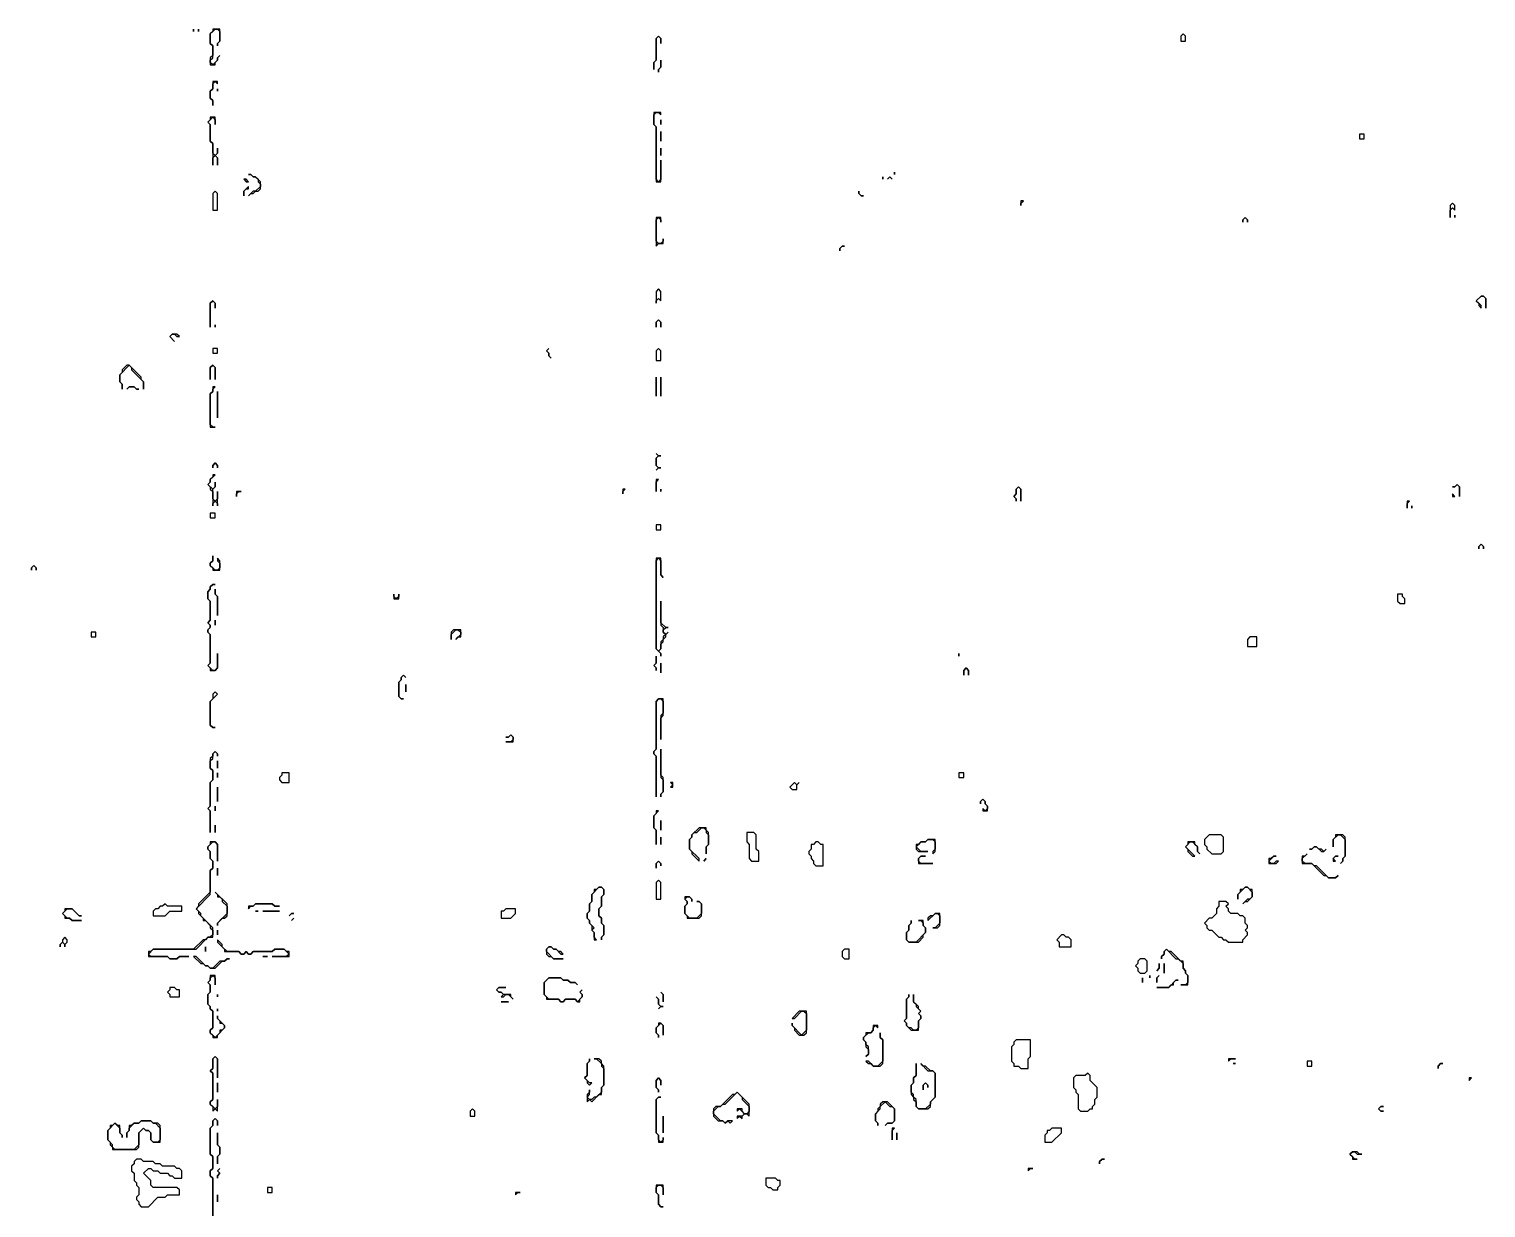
# Model space of a CAD drawing. Header units: metres. Extents: x 0 to 3575, y 1 to 2763.
# Drawn here: x 2336 to 2947, y 1508 to 2003 of the extents above; entities that cross this region are included whole.
import ezdxf

# ---------------------------------------------------------------- set-up
doc = ezdxf.new("R2010")
doc.units = ezdxf.units.M

msp = doc.modelspace()

# ---------------------------------------------------------------- linework, layer by layer
for points in [[(2405, 2003), (2405, 2002)], [(2407, 2003), (2407, 2002)], [(2413, 2003), (2413, 2002), (2412, 2001), (2412, 1997), (2413, 1996), (2413, 1992), (2412, 1991), (2412, 1988), (2414, 1988), (2414, 1989), (2415, 1990), (2415, 1991), (2416, 1992), (2415, 1991), (2415, 1990), (2413, 1988), (2412, 1989), (2412, 1990), (2413, 1991), (2413, 1996), (2412, 1997), (2412, 2001), (2414, 2003), (2415, 2003), (2416, 2002), (2416, 1998), (2415, 1997), (2415, 1996), (2415, 1997), (2416, 1998), (2416, 2003)], [(2600, 2000), (2599, 1999), (2599, 1990), (2598, 1989), (2598, 1986), (2598, 1989), (2599, 1990), (2599, 1999), (2600, 2000), (2601, 1999), (2601, 1997), (2601, 1999)], [(2820, 2001), (2819, 2000), (2819, 1998), (2821, 1998), (2821, 2000)], [(2416, 1994)], [(2601, 1990), (2601, 1987), (2600, 1986), (2600, 1985), (2600, 1986), (2601, 1987)], [(2413, 1981), (2413, 1978), (2412, 1977), (2412, 1974), (2413, 1973), (2413, 1971), (2413, 1973), (2412, 1974), (2412, 1977), (2413, 1978), (2413, 1980), (2414, 1981), (2415, 1980), (2415, 1981)], [(2415, 1978), (2415, 1977)], [(2598, 1968), (2598, 1963), (2599, 1962), (2599, 1939), (2601, 1939), (2601, 1948), (2601, 1940), (2600, 1939), (2599, 1940), (2599, 1962), (2598, 1963), (2598, 1967), (2599, 1968), (2600, 1968), (2601, 1967), (2601, 1968)], [(2412, 1966), (2412, 1965), (2411, 1964), (2412, 1963), (2412, 1956), (2413, 1955), (2413, 1946), (2413, 1949), (2414, 1950), (2415, 1949), (2415, 1946), (2415, 1949), (2414, 1950), (2415, 1951), (2415, 1953), (2415, 1951), (2414, 1950), (2413, 1951), (2413, 1955), (2412, 1956), (2412, 1963), (2411, 1964), (2413, 1966), (2414, 1965), (2414, 1963), (2414, 1966)], [(2601, 1965), (2601, 1963)], [(2601, 1960), (2601, 1956)], [(2894, 1959), (2894, 1957), (2896, 1957), (2896, 1959)], [(2601, 1953), (2601, 1950)], [(2697, 1943)], [(2699, 1943), (2699, 1942)], [(2426, 1940), (2427, 1939), (2428, 1939), (2427, 1940)], [(2428, 1937), (2426, 1935), (2426, 1933), (2426, 1935), (2427, 1936), (2428, 1936)], [(2428, 1942), (2429, 1942), (2430, 1941), (2431, 1941), (2432, 1940), (2432, 1939), (2433, 1938), (2433, 1937), (2431, 1935), (2430, 1935), (2428, 1933), (2429, 1934), (2430, 1934), (2431, 1935), (2432, 1935), (2433, 1936), (2433, 1939), (2431, 1941), (2430, 1941), (2429, 1942)], [(2694, 1941), (2694, 1940)], [(2697, 1941), (2696, 1940), (2697, 1941), (2698, 1940)], [(2414, 1935), (2413, 1934), (2413, 1927), (2415, 1927), (2415, 1934)], [(2684, 1935), (2684, 1934), (2685, 1933), (2686, 1933), (2685, 1933), (2684, 1934)], [(2686, 1936)], [(2752, 1931), (2752, 1929), (2752, 1930), (2753, 1931)], [(2933, 1930), (2932, 1929), (2932, 1924), (2932, 1927), (2933, 1928), (2934, 1927), (2934, 1929)], [(2934, 1925), (2934, 1924)], [(2336, 1919)], [(2338, 1919)], [(2599, 1924), (2599, 1912), (2600, 1913), (2602, 1913), (2602, 1915), (2602, 1914), (2601, 1913), (2600, 1913), (2599, 1914), (2599, 1923), (2600, 1924), (2601, 1923), (2601, 1922), (2601, 1924)], [(2846, 1924), (2845, 1923), (2845, 1922), (2845, 1923), (2846, 1924), (2847, 1923), (2847, 1922), (2847, 1923)], [(2336, 1917)], [(2338, 1917)], [(2677, 1912), (2676, 1911), (2676, 1910), (2676, 1911), (2677, 1912), (2678, 1912)], [(2678, 1910)], [(2413, 1889), (2412, 1888), (2412, 1878), (2412, 1888), (2413, 1889), (2414, 1888), (2414, 1886), (2414, 1888)], [(2600, 1894), (2599, 1893), (2599, 1888), (2599, 1889), (2600, 1890), (2601, 1889), (2601, 1893)], [(2945, 1891), (2943, 1889), (2944, 1888), (2944, 1887), (2945, 1886), (2945, 1887), (2943, 1889), (2945, 1891), (2946, 1891), (2947, 1890), (2947, 1886), (2947, 1890), (2946, 1891)], [(2599, 1886)], [(2414, 1879), (2414, 1878)], [(2600, 1881), (2599, 1880), (2599, 1878), (2599, 1880), (2600, 1881), (2601, 1880), (2601, 1878), (2601, 1880)], [(2396, 1875), (2395, 1874), (2397, 1872), (2395, 1874), (2396, 1875), (2397, 1875), (2398, 1874), (2399, 1874), (2398, 1875)], [(2399, 1872)], [(2413, 1869), (2413, 1867), (2415, 1867), (2415, 1869)], [(2554, 1869), (2553, 1868), (2554, 1867), (2554, 1866), (2555, 1865), (2554, 1866), (2554, 1867), (2553, 1868)], [(2556, 1867)], [(2557, 1865)], [(2600, 1869), (2599, 1868), (2599, 1864), (2601, 1864), (2601, 1868)], [(2377, 1862), (2375, 1860), (2375, 1859), (2374, 1858), (2374, 1855), (2375, 1854), (2375, 1852), (2375, 1854), (2374, 1855), (2374, 1858), (2378, 1862), (2379, 1861), (2379, 1860), (2384, 1855), (2384, 1852), (2384, 1855), (2383, 1856), (2383, 1857), (2378, 1862)], [(2413, 1862), (2412, 1861), (2412, 1856), (2412, 1861), (2413, 1862), (2414, 1861), (2414, 1856), (2414, 1861)], [(2599, 1859)], [(2378, 1853), (2377, 1852), (2378, 1853), (2380, 1853), (2381, 1852), (2382, 1852), (2381, 1852), (2380, 1853)], [(2413, 1853), (2413, 1851), (2412, 1850), (2412, 1836), (2414, 1836), (2413, 1836), (2412, 1837), (2412, 1850), (2413, 1851), (2413, 1852), (2414, 1853)], [(2599, 1857), (2599, 1849)], [(2601, 1857), (2601, 1849)], [(2415, 1851), (2415, 1840)], [(2414, 1838)], [(2414, 1821), (2413, 1820), (2413, 1819), (2413, 1820), (2414, 1821), (2415, 1820), (2415, 1819), (2415, 1820)], [(2599, 1825), (2600, 1824), (2599, 1823), (2599, 1820), (2600, 1819), (2599, 1818), (2600, 1819), (2601, 1819), (2600, 1819), (2599, 1820), (2599, 1823), (2600, 1824), (2601, 1824), (2600, 1824)], [(2413, 1816), (2413, 1815), (2412, 1814), (2412, 1813), (2411, 1812), (2412, 1811), (2412, 1810), (2413, 1809), (2413, 1803), (2413, 1804), (2414, 1805), (2415, 1804), (2415, 1803), (2415, 1809), (2415, 1806), (2414, 1805), (2413, 1806), (2413, 1810), (2414, 1811), (2414, 1813), (2414, 1811), (2413, 1810), (2411, 1812), (2412, 1813), (2412, 1814), (2414, 1816)], [(2423, 1809), (2423, 1807), (2423, 1808), (2424, 1809), (2425, 1809)], [(2585, 1810), (2585, 1808), (2585, 1809), (2586, 1810)], [(2599, 1814), (2599, 1809), (2599, 1813), (2600, 1814)], [(2601, 1810), (2601, 1809)], [(2751, 1811), (2750, 1810), (2750, 1808), (2749, 1807), (2750, 1806), (2750, 1805), (2750, 1806), (2749, 1807), (2750, 1808), (2750, 1810), (2751, 1811), (2752, 1810), (2752, 1805), (2752, 1810)], [(2935, 1812), (2934, 1811), (2933, 1811), (2934, 1811), (2935, 1812), (2936, 1811), (2936, 1807), (2936, 1811)], [(2425, 1807)], [(2914, 1805), (2914, 1802), (2914, 1804), (2915, 1805)], [(2916, 1803), (2916, 1802)], [(2933, 1808), (2933, 1807), (2934, 1807)], [(2412, 1800), (2412, 1798), (2414, 1798), (2414, 1800)], [(2599, 1795), (2599, 1793), (2601, 1793), (2601, 1795)], [(2783, 1791)], [(2414, 1785)], [(2782, 1789)], [(2784, 1789)], [(2945, 1787), (2944, 1786), (2944, 1785), (2944, 1786), (2945, 1787), (2946, 1786), (2946, 1785), (2946, 1786)], [(2412, 1784)], [(2413, 1782), (2413, 1780), (2412, 1779), (2412, 1778), (2413, 1777), (2413, 1776), (2416, 1776), (2416, 1780), (2415, 1781), (2415, 1780), (2416, 1779), (2416, 1777), (2415, 1776), (2414, 1776), (2412, 1778), (2412, 1779), (2413, 1780)], [(2599, 1781), (2599, 1743), (2601, 1741), (2601, 1740), (2601, 1741), (2600, 1742), (2601, 1743), (2601, 1745), (2602, 1746), (2602, 1747), (2603, 1748), (2603, 1749), (2604, 1750), (2603, 1749), (2602, 1750), (2602, 1751), (2603, 1752), (2604, 1752), (2603, 1752), (2601, 1754), (2601, 1763), (2601, 1753), (2602, 1752), (2602, 1750), (2603, 1749), (2602, 1748), (2602, 1747), (2601, 1746), (2601, 1743), (2600, 1742), (2599, 1743), (2599, 1780), (2600, 1781), (2601, 1780), (2601, 1774), (2602, 1773), (2601, 1774), (2601, 1781)], [(2338, 1778), (2337, 1777), (2337, 1776), (2337, 1777), (2338, 1778), (2339, 1777), (2339, 1776), (2339, 1777)], [(2413, 1770), (2412, 1769), (2412, 1768), (2411, 1767), (2411, 1764), (2412, 1763), (2412, 1755), (2411, 1754), (2412, 1753), (2412, 1752), (2411, 1751), (2411, 1750), (2412, 1749), (2412, 1737), (2411, 1736), (2412, 1735), (2412, 1734), (2414, 1734), (2415, 1735), (2415, 1741), (2415, 1735), (2414, 1734), (2413, 1734), (2411, 1736), (2412, 1737), (2412, 1749), (2411, 1750), (2411, 1751), (2412, 1752), (2412, 1753), (2411, 1754), (2412, 1755), (2412, 1763), (2411, 1764), (2411, 1767), (2412, 1768), (2412, 1769), (2413, 1770), (2414, 1770)], [(2414, 1768), (2414, 1766), (2415, 1765), (2415, 1757), (2415, 1765), (2414, 1766)], [(2489, 1766), (2489, 1764), (2491, 1764), (2491, 1766), (2491, 1765), (2490, 1764), (2489, 1765)], [(2601, 1766)], [(2602, 1771)], [(2910, 1766), (2910, 1763), (2911, 1762), (2913, 1762), (2913, 1764), (2912, 1765), (2912, 1766)], [(2414, 1755), (2414, 1753)], [(2362, 1750), (2362, 1748), (2364, 1748), (2364, 1750)], [(2514, 1751), (2513, 1750), (2513, 1747), (2513, 1749), (2515, 1751), (2516, 1751), (2517, 1750), (2517, 1749), (2515, 1747), (2516, 1748), (2517, 1748), (2517, 1751)], [(2848, 1748), (2847, 1747), (2847, 1744), (2851, 1744), (2851, 1748)], [(2728, 1742)], [(2599, 1740), (2599, 1737), (2598, 1736), (2599, 1735), (2599, 1734), (2599, 1735), (2598, 1736), (2599, 1737)], [(2601, 1737), (2601, 1733)], [(2726, 1741), (2726, 1740)], [(2728, 1740)], [(2493, 1732), (2492, 1731), (2492, 1730), (2491, 1729), (2491, 1723), (2492, 1722), (2493, 1722), (2492, 1722), (2491, 1723), (2491, 1729), (2492, 1730), (2492, 1731), (2493, 1732), (2494, 1731)], [(2729, 1735), (2728, 1734), (2728, 1732), (2728, 1734), (2729, 1735), (2730, 1734), (2730, 1732), (2730, 1734)], [(2414, 1725), (2413, 1724), (2413, 1722), (2412, 1721), (2412, 1711), (2413, 1710), (2414, 1710), (2413, 1710), (2412, 1711), (2412, 1721), (2415, 1724)], [(2494, 1728), (2494, 1725)], [(2600, 1722), (2599, 1721), (2599, 1701), (2598, 1700), (2598, 1699), (2599, 1698), (2599, 1681), (2599, 1698), (2598, 1699), (2598, 1700), (2599, 1701), (2599, 1721), (2600, 1722), (2601, 1722), (2602, 1721), (2602, 1716), (2601, 1715), (2601, 1705), (2601, 1714), (2602, 1715), (2602, 1722)], [(2538, 1707), (2537, 1706), (2536, 1706), (2537, 1706), (2538, 1707), (2539, 1706), (2539, 1705), (2538, 1704), (2536, 1704), (2539, 1704), (2539, 1706)], [(2414, 1700), (2413, 1699), (2413, 1698), (2412, 1697), (2412, 1693), (2413, 1692), (2413, 1688), (2412, 1687), (2412, 1677), (2411, 1676), (2412, 1675), (2412, 1666), (2412, 1675), (2411, 1676), (2412, 1677), (2412, 1687), (2413, 1688), (2413, 1692), (2412, 1693), (2412, 1696), (2413, 1697), (2413, 1699), (2414, 1700), (2415, 1699), (2415, 1698), (2415, 1699)], [(2461, 1700)], [(2601, 1701), (2601, 1689), (2602, 1688), (2602, 1683), (2601, 1682), (2601, 1681), (2601, 1682), (2602, 1683), (2602, 1689), (2601, 1690)], [(2415, 1696), (2415, 1693)], [(2415, 1691), (2415, 1689)], [(2442, 1691), (2442, 1690), (2441, 1689), (2441, 1688), (2442, 1687), (2445, 1687), (2445, 1691)], [(2605, 1687), (2606, 1686), (2605, 1685), (2606, 1685), (2606, 1687)], [(2657, 1687), (2655, 1685), (2656, 1684), (2658, 1684), (2658, 1686), (2659, 1687), (2658, 1686)], [(2726, 1691), (2726, 1689), (2728, 1689), (2728, 1691)], [(2415, 1685), (2415, 1679)], [(2414, 1677), (2414, 1675)], [(2599, 1675), (2599, 1674), (2598, 1673), (2598, 1668), (2599, 1667), (2599, 1661), (2599, 1667), (2598, 1668), (2598, 1673), (2600, 1675)], [(2736, 1680), (2735, 1679), (2735, 1678), (2735, 1679), (2736, 1680), (2737, 1679), (2737, 1678), (2738, 1677), (2738, 1676), (2737, 1675), (2736, 1676), (2736, 1675), (2738, 1675), (2738, 1677), (2737, 1678), (2737, 1679)], [(2414, 1669), (2414, 1666)], [(2601, 1671), (2601, 1667)], [(2412, 1662), (2412, 1661), (2411, 1660), (2411, 1659), (2412, 1658), (2412, 1655), (2413, 1654), (2413, 1651), (2412, 1650), (2412, 1641), (2407, 1636), (2407, 1635), (2406, 1634), (2407, 1633), (2407, 1632), (2409, 1630), (2409, 1629), (2410, 1629), (2412, 1627), (2412, 1626), (2413, 1625), (2413, 1623), (2412, 1622), (2411, 1622), (2410, 1621), (2409, 1621), (2405, 1617), (2388, 1617), (2387, 1616), (2386, 1616), (2386, 1614), (2394, 1614), (2395, 1613), (2398, 1613), (2399, 1614), (2403, 1614), (2399, 1614), (2398, 1613), (2395, 1613), (2394, 1614), (2387, 1614), (2386, 1615), (2388, 1617), (2406, 1617), (2411, 1622), (2413, 1622), (2413, 1626), (2408, 1631), (2408, 1632), (2406, 1634), (2412, 1640), (2412, 1650), (2413, 1651), (2413, 1654), (2412, 1655), (2412, 1658), (2411, 1659), (2411, 1660), (2413, 1662), (2414, 1662), (2415, 1661), (2415, 1654), (2415, 1661), (2414, 1662)], [(2503, 1666)], [(2503, 1664)], [(2505, 1666)], [(2505, 1664)], [(2601, 1664), (2601, 1661)], [(2617, 1668), (2614, 1665), (2614, 1664), (2613, 1663), (2613, 1659), (2614, 1658), (2614, 1657), (2617, 1654), (2617, 1655), (2613, 1659), (2613, 1663), (2614, 1664), (2614, 1665), (2615, 1666), (2616, 1666), (2618, 1668), (2619, 1668), (2620, 1667), (2620, 1666), (2621, 1665), (2621, 1661), (2620, 1660), (2620, 1657), (2620, 1660), (2621, 1661), (2621, 1666), (2620, 1667), (2620, 1668)], [(2637, 1666), (2637, 1662), (2638, 1661), (2638, 1655), (2639, 1654), (2642, 1654), (2642, 1658), (2641, 1659), (2641, 1665), (2640, 1666)], [(2666, 1662), (2665, 1661), (2664, 1661), (2664, 1659), (2663, 1658), (2663, 1657), (2664, 1656), (2664, 1655), (2665, 1654), (2665, 1653), (2666, 1652), (2669, 1652), (2669, 1661), (2668, 1661), (2667, 1662)], [(2713, 1663), (2712, 1662), (2710, 1662), (2709, 1661), (2708, 1661), (2708, 1659), (2709, 1658), (2713, 1658), (2710, 1658), (2708, 1660), (2710, 1662), (2712, 1662), (2713, 1663), (2715, 1663), (2716, 1662), (2716, 1659), (2715, 1658), (2715, 1657), (2716, 1658), (2716, 1663)], [(2822, 1662), (2822, 1661), (2821, 1660), (2822, 1659), (2822, 1658), (2824, 1656), (2825, 1656), (2821, 1660), (2823, 1662), (2824, 1662), (2826, 1660), (2826, 1658), (2827, 1657), (2826, 1658), (2826, 1660), (2825, 1661), (2825, 1662)], [(2831, 1665), (2829, 1663), (2829, 1661), (2830, 1660), (2830, 1659), (2832, 1657), (2836, 1657), (2837, 1658), (2837, 1664), (2836, 1665)], [(2884, 1665), (2884, 1664), (2883, 1663), (2883, 1660), (2883, 1663), (2885, 1665), (2886, 1665), (2888, 1663), (2888, 1656), (2887, 1655), (2887, 1654), (2886, 1653), (2887, 1654), (2887, 1655), (2888, 1656), (2888, 1664), (2887, 1665)], [(2710, 1656), (2709, 1655), (2709, 1653), (2715, 1653), (2710, 1653), (2709, 1654), (2709, 1655), (2710, 1656), (2712, 1656)], [(2858, 1656), (2857, 1655), (2856, 1655), (2856, 1653), (2859, 1653), (2860, 1654), (2859, 1654), (2858, 1653), (2857, 1653), (2856, 1654), (2858, 1656), (2859, 1656)], [(2872, 1657), (2871, 1656), (2870, 1656), (2870, 1653), (2874, 1653), (2879, 1648), (2880, 1648), (2881, 1647), (2884, 1647), (2885, 1648), (2884, 1647), (2881, 1647), (2876, 1652), (2875, 1652), (2874, 1653), (2871, 1653), (2870, 1654), (2870, 1655)], [(2875, 1660), (2874, 1659), (2873, 1659), (2874, 1659), (2875, 1660), (2876, 1660), (2878, 1658), (2879, 1658), (2880, 1659), (2879, 1658), (2878, 1659), (2877, 1659), (2876, 1660)], [(2884, 1656), (2883, 1655), (2883, 1654), (2884, 1654), (2883, 1655), (2884, 1656), (2885, 1656)], [(2415, 1651), (2415, 1648)], [(2600, 1654), (2599, 1653), (2599, 1651), (2599, 1653), (2600, 1654), (2601, 1653), (2601, 1652), (2601, 1653)], [(2601, 1650)], [(2620, 1655), (2619, 1654)], [(2715, 1655)], [(2885, 1650)], [(2600, 1646), (2599, 1645), (2599, 1638), (2601, 1638), (2601, 1645)], [(2414, 1643)], [(2414, 1641), (2415, 1640), (2415, 1639), (2416, 1639), (2417, 1638), (2417, 1637), (2419, 1635), (2419, 1632), (2415, 1628), (2415, 1627), (2415, 1628), (2417, 1630), (2418, 1630), (2419, 1631), (2419, 1636)], [(2575, 1643), (2574, 1642), (2573, 1642), (2573, 1641), (2572, 1640), (2572, 1637), (2571, 1636), (2571, 1633), (2570, 1632), (2570, 1630), (2571, 1629), (2571, 1628), (2572, 1627), (2572, 1625), (2573, 1624), (2573, 1621), (2574, 1621), (2573, 1622), (2573, 1624), (2572, 1625), (2573, 1626), (2571, 1628), (2571, 1629), (2570, 1630), (2570, 1632), (2571, 1633), (2571, 1636), (2572, 1637), (2572, 1640), (2575, 1643), (2576, 1643), (2577, 1642), (2577, 1640), (2576, 1639), (2576, 1635), (2575, 1634), (2575, 1631), (2576, 1630), (2576, 1628), (2577, 1627), (2577, 1623), (2576, 1622), (2576, 1621), (2576, 1622), (2577, 1623), (2577, 1627), (2576, 1628), (2576, 1630), (2575, 1631), (2575, 1634), (2576, 1635), (2576, 1639), (2577, 1640), (2577, 1642), (2576, 1643)], [(2611, 1639), (2611, 1638), (2612, 1637), (2612, 1636), (2611, 1635), (2611, 1632), (2612, 1631), (2612, 1630), (2617, 1630), (2618, 1631), (2618, 1636), (2617, 1637), (2616, 1637), (2617, 1637), (2618, 1636), (2618, 1632), (2616, 1630), (2613, 1630), (2611, 1632), (2611, 1635), (2612, 1636), (2612, 1637), (2611, 1638), (2612, 1639), (2613, 1639), (2614, 1638), (2614, 1637), (2614, 1638), (2613, 1639)], [(2846, 1643), (2845, 1642), (2844, 1642), (2844, 1641), (2843, 1640), (2843, 1638), (2843, 1640), (2846, 1643), (2847, 1643), (2849, 1641), (2849, 1639), (2848, 1638), (2847, 1638), (2845, 1636), (2846, 1637), (2847, 1637), (2849, 1639), (2849, 1642), (2848, 1642), (2847, 1643)], [(2351, 1634), (2351, 1633), (2350, 1632), (2351, 1631), (2351, 1630), (2353, 1630), (2354, 1629), (2358, 1629), (2354, 1629), (2353, 1630), (2352, 1630), (2350, 1632), (2352, 1634), (2354, 1634), (2357, 1631), (2358, 1631), (2357, 1631), (2354, 1634)], [(2393, 1636), (2392, 1635), (2391, 1635), (2390, 1634), (2389, 1634), (2388, 1633), (2388, 1631), (2393, 1631), (2395, 1633), (2400, 1633), (2400, 1635), (2394, 1635)], [(2431, 1636), (2430, 1635), (2428, 1635), (2428, 1634), (2429, 1635), (2430, 1635), (2431, 1636), (2438, 1636), (2439, 1635), (2441, 1635), (2439, 1635), (2438, 1636)], [(2431, 1633), (2432, 1633)], [(2434, 1633), (2441, 1633)], [(2446, 1632), (2445, 1631), (2446, 1632), (2447, 1632)], [(2536, 1634), (2535, 1633), (2534, 1633), (2534, 1630), (2538, 1630), (2540, 1632), (2540, 1634)], [(2716, 1632), (2715, 1631), (2714, 1631), (2713, 1630), (2713, 1629), (2716, 1632), (2717, 1632), (2718, 1631), (2718, 1628), (2716, 1626), (2715, 1626), (2717, 1626), (2718, 1627), (2718, 1632)], [(2835, 1637), (2835, 1635), (2834, 1634), (2834, 1632), (2832, 1630), (2831, 1630), (2829, 1628), (2830, 1627), (2830, 1626), (2831, 1625), (2832, 1625), (2835, 1622), (2836, 1622), (2837, 1621), (2838, 1621), (2839, 1620), (2845, 1620), (2845, 1621), (2847, 1623), (2847, 1624), (2846, 1625), (2847, 1626), (2847, 1627), (2846, 1628), (2846, 1630), (2845, 1631), (2844, 1631), (2843, 1632), (2840, 1632), (2839, 1633), (2839, 1634), (2838, 1635), (2839, 1636), (2838, 1637)], [(2843, 1636)], [(2444, 1629)], [(2447, 1630), (2446, 1629)], [(2706, 1629), (2706, 1628), (2705, 1627), (2705, 1625), (2704, 1624), (2704, 1621), (2705, 1620), (2709, 1620), (2711, 1622), (2711, 1623), (2712, 1624), (2712, 1626), (2711, 1627), (2711, 1629), (2709, 1629), (2710, 1629), (2711, 1628), (2711, 1627), (2712, 1626), (2712, 1624), (2708, 1620), (2705, 1620), (2704, 1621), (2704, 1624), (2705, 1625), (2705, 1627), (2706, 1628)], [(2351, 1622), (2350, 1621), (2350, 1620), (2349, 1619), (2349, 1618), (2349, 1619), (2350, 1620), (2351, 1619), (2351, 1618), (2351, 1619), (2352, 1620), (2352, 1621)], [(2415, 1625), (2415, 1623)], [(2415, 1621), (2415, 1620), (2418, 1617), (2418, 1616), (2424, 1616), (2425, 1615), (2426, 1615), (2427, 1616), (2428, 1615), (2429, 1615), (2430, 1616), (2438, 1616), (2439, 1617), (2443, 1617), (2445, 1615), (2444, 1614), (2438, 1614), (2445, 1614), (2445, 1616), (2444, 1616), (2443, 1617), (2439, 1617), (2438, 1616), (2430, 1616), (2429, 1615), (2428, 1615), (2427, 1616), (2426, 1615), (2425, 1615), (2424, 1616), (2419, 1616), (2417, 1618), (2417, 1619)], [(2769, 1623), (2767, 1621), (2768, 1620), (2768, 1618), (2773, 1618), (2773, 1621), (2772, 1622), (2771, 1622), (2770, 1623)], [(2405, 1614), (2408, 1611), (2409, 1611), (2410, 1610), (2411, 1610), (2412, 1609), (2414, 1609), (2417, 1612), (2418, 1612), (2419, 1613), (2420, 1613), (2419, 1613), (2418, 1612), (2416, 1612), (2413, 1609), (2412, 1609), (2411, 1610), (2410, 1610), (2406, 1614)], [(2410, 1618), (2410, 1616)], [(2412, 1618)], [(2412, 1616)], [(2434, 1614), (2436, 1614)], [(2554, 1618), (2553, 1617), (2553, 1615), (2554, 1614), (2555, 1614), (2556, 1613), (2560, 1613), (2556, 1613), (2553, 1616), (2553, 1617), (2554, 1618), (2555, 1618), (2556, 1617), (2557, 1617), (2559, 1615), (2560, 1615), (2559, 1616), (2558, 1616), (2557, 1617), (2556, 1617), (2555, 1618)], [(2574, 1619)], [(2678, 1617), (2677, 1616), (2677, 1614), (2678, 1613), (2680, 1613), (2680, 1617)], [(2813, 1617), (2812, 1616), (2812, 1615), (2811, 1614), (2811, 1613), (2811, 1614), (2812, 1615), (2812, 1616), (2813, 1617), (2817, 1613), (2818, 1613), (2820, 1611), (2820, 1609), (2821, 1608), (2821, 1607), (2822, 1606), (2822, 1603), (2821, 1602), (2819, 1602), (2822, 1602), (2822, 1606), (2821, 1607), (2821, 1608), (2820, 1609), (2820, 1612), (2819, 1612), (2815, 1616), (2814, 1616)], [(2802, 1613), (2801, 1612), (2801, 1611), (2800, 1610), (2801, 1609), (2801, 1608), (2802, 1607), (2804, 1607), (2805, 1608), (2805, 1612), (2804, 1613)], [(2810, 1611), (2810, 1609), (2809, 1608), (2810, 1609)], [(2812, 1611), (2812, 1607)], [(2395, 1601), (2395, 1600), (2394, 1599), (2395, 1598), (2395, 1597), (2399, 1597), (2399, 1600), (2398, 1600), (2397, 1601)], [(2412, 1606), (2412, 1604), (2411, 1603), (2412, 1602), (2412, 1599), (2411, 1598), (2411, 1594), (2412, 1593), (2412, 1592), (2413, 1591), (2413, 1584), (2412, 1583), (2412, 1582), (2413, 1581), (2413, 1580), (2415, 1580), (2415, 1581), (2418, 1584), (2418, 1585), (2415, 1588), (2415, 1589), (2415, 1588), (2416, 1587), (2416, 1586), (2417, 1586), (2418, 1585), (2418, 1584), (2417, 1583), (2416, 1583), (2416, 1582), (2414, 1580), (2412, 1582), (2412, 1583), (2413, 1584), (2413, 1591), (2412, 1592), (2412, 1593), (2411, 1594), (2411, 1598), (2412, 1599), (2412, 1602), (2411, 1603), (2412, 1604), (2412, 1605), (2413, 1606), (2414, 1605), (2414, 1602), (2414, 1606)], [(2533, 1601), (2532, 1600), (2533, 1599), (2534, 1599), (2535, 1598), (2534, 1597), (2535, 1597), (2536, 1598), (2537, 1598), (2539, 1596), (2538, 1597), (2538, 1598), (2535, 1598), (2534, 1599), (2533, 1599), (2532, 1600), (2533, 1601), (2536, 1601)], [(2554, 1605), (2552, 1603), (2552, 1598), (2553, 1597), (2553, 1596), (2558, 1596), (2559, 1595), (2560, 1595), (2561, 1596), (2565, 1596), (2566, 1595), (2567, 1595), (2567, 1596), (2568, 1597), (2568, 1598), (2567, 1599), (2568, 1600), (2567, 1599), (2568, 1598), (2568, 1597), (2566, 1595), (2565, 1596), (2561, 1596), (2560, 1595), (2559, 1595), (2558, 1596), (2554, 1596), (2552, 1598), (2552, 1603), (2554, 1605), (2559, 1605), (2560, 1604), (2562, 1604), (2563, 1603), (2565, 1603), (2566, 1602), (2565, 1603), (2563, 1603), (2562, 1604), (2560, 1604), (2559, 1605)], [(2803, 1605), (2803, 1603)], [(2805, 1603)], [(2806, 1606), (2806, 1605)], [(2807, 1603)], [(2807, 1601)], [(2810, 1606), (2809, 1605), (2809, 1603), (2809, 1605)], [(2817, 1604), (2814, 1601), (2809, 1601), (2814, 1601), (2815, 1602), (2816, 1602), (2816, 1603), (2817, 1604), (2818, 1604)], [(2415, 1598), (2415, 1597)], [(2534, 1595), (2537, 1595)], [(2599, 1599)], [(2599, 1597), (2600, 1596), (2600, 1594), (2601, 1593), (2600, 1592), (2601, 1593), (2602, 1593), (2601, 1593), (2600, 1594), (2600, 1596)], [(2601, 1599), (2602, 1598), (2602, 1595), (2602, 1598)], [(2705, 1598), (2705, 1597), (2704, 1596), (2704, 1588), (2703, 1587), (2704, 1586), (2704, 1585), (2706, 1583), (2709, 1583), (2709, 1587), (2710, 1588), (2710, 1589), (2709, 1590), (2710, 1591), (2709, 1592), (2709, 1593), (2707, 1595), (2707, 1598), (2707, 1595), (2708, 1594), (2708, 1593), (2710, 1591), (2709, 1590), (2710, 1589), (2710, 1588), (2709, 1587), (2709, 1584), (2708, 1583), (2707, 1583), (2706, 1584), (2705, 1584), (2704, 1585), (2704, 1586), (2703, 1587), (2704, 1588), (2704, 1596), (2705, 1597)], [(2415, 1592), (2415, 1591)], [(2659, 1591), (2656, 1588), (2657, 1588), (2660, 1591), (2661, 1591), (2662, 1590), (2662, 1583), (2660, 1581), (2656, 1585), (2656, 1586), (2656, 1585), (2657, 1584), (2657, 1583), (2659, 1581), (2661, 1581), (2662, 1582), (2662, 1591)], [(2600, 1586), (2600, 1585), (2599, 1584), (2599, 1582), (2600, 1581), (2600, 1580), (2600, 1581), (2599, 1582), (2599, 1584), (2601, 1586), (2602, 1585), (2602, 1581), (2602, 1585), (2601, 1586)], [(2690, 1585), (2690, 1583), (2689, 1582), (2687, 1582), (2687, 1581), (2686, 1580), (2686, 1579), (2687, 1578), (2687, 1576), (2688, 1575), (2688, 1573), (2687, 1572), (2688, 1573), (2688, 1576), (2687, 1577), (2687, 1578), (2686, 1579), (2686, 1580), (2688, 1582), (2689, 1582), (2690, 1583), (2690, 1584), (2691, 1585), (2692, 1584), (2692, 1585)], [(2693, 1582), (2693, 1580), (2694, 1579), (2694, 1570), (2692, 1568), (2690, 1568), (2688, 1570), (2687, 1570), (2688, 1569), (2689, 1569), (2690, 1568), (2693, 1568), (2694, 1569), (2694, 1579), (2693, 1580)], [(2750, 1579), (2749, 1578), (2749, 1577), (2748, 1576), (2748, 1570), (2749, 1569), (2749, 1568), (2751, 1568), (2752, 1567), (2755, 1567), (2755, 1571), (2756, 1572), (2756, 1579)], [(2414, 1572), (2413, 1571), (2413, 1567), (2412, 1566), (2413, 1565), (2413, 1554), (2412, 1553), (2412, 1552), (2413, 1551), (2413, 1549), (2414, 1550), (2415, 1549), (2415, 1554), (2415, 1551), (2414, 1550), (2412, 1552), (2412, 1553), (2413, 1554), (2413, 1565), (2412, 1566), (2413, 1567), (2413, 1571), (2414, 1572), (2415, 1571), (2415, 1563), (2415, 1571)], [(2571, 1571), (2571, 1570), (2570, 1569), (2570, 1564), (2569, 1563), (2570, 1562), (2570, 1561), (2571, 1560), (2572, 1561), (2571, 1561), (2569, 1563), (2570, 1564), (2570, 1569), (2571, 1570)], [(2573, 1571), (2574, 1571), (2576, 1569), (2576, 1568), (2577, 1567), (2577, 1560), (2576, 1559), (2576, 1557), (2574, 1555), (2573, 1555), (2572, 1554), (2571, 1554), (2570, 1555), (2571, 1556), (2571, 1558), (2571, 1557), (2570, 1556), (2570, 1553), (2571, 1554), (2572, 1553), (2575, 1556), (2576, 1556), (2576, 1559), (2577, 1560), (2577, 1568), (2576, 1569), (2576, 1570), (2575, 1571)], [(2839, 1571), (2839, 1570), (2840, 1571), (2842, 1571)], [(2708, 1569), (2708, 1564), (2707, 1563), (2707, 1561), (2706, 1560), (2706, 1556), (2707, 1555), (2707, 1554), (2708, 1553), (2708, 1551), (2709, 1550), (2713, 1550), (2714, 1551), (2714, 1553), (2716, 1555), (2716, 1565), (2715, 1566), (2714, 1566), (2712, 1568), (2711, 1568), (2710, 1569), (2713, 1566), (2715, 1566), (2716, 1565), (2716, 1555), (2714, 1553), (2714, 1552), (2712, 1550), (2709, 1550), (2708, 1551), (2708, 1554), (2707, 1555), (2707, 1556), (2706, 1557), (2706, 1560), (2707, 1561), (2707, 1563), (2708, 1564)], [(2780, 1565), (2779, 1564), (2775, 1564), (2774, 1563), (2774, 1559), (2775, 1558), (2775, 1557), (2776, 1556), (2776, 1550), (2777, 1549), (2780, 1549), (2781, 1550), (2782, 1550), (2782, 1551), (2783, 1552), (2783, 1554), (2784, 1555), (2784, 1559), (2781, 1562), (2781, 1564)], [(2841, 1569), (2842, 1569)], [(2872, 1570), (2872, 1568), (2874, 1568), (2874, 1570)], [(2928, 1569), (2927, 1568), (2927, 1567), (2927, 1568), (2928, 1569), (2929, 1569)], [(2929, 1567)], [(2415, 1561), (2415, 1557)], [(2600, 1563), (2599, 1562), (2599, 1559), (2600, 1558), (2600, 1557), (2600, 1558), (2599, 1559), (2599, 1562), (2600, 1563), (2601, 1562), (2601, 1560), (2601, 1562)], [(2712, 1561), (2711, 1560), (2711, 1558), (2711, 1560), (2712, 1561), (2713, 1560), (2713, 1559), (2713, 1560)], [(2940, 1563), (2940, 1562), (2941, 1563)], [(2940, 1560)], [(2600, 1555), (2599, 1554), (2599, 1540), (2600, 1539), (2600, 1536), (2602, 1536), (2602, 1538), (2602, 1537), (2601, 1536), (2600, 1537), (2600, 1539), (2599, 1540), (2599, 1554), (2600, 1555), (2601, 1555)], [(2602, 1557)], [(2633, 1557), (2632, 1556), (2631, 1556), (2626, 1551), (2624, 1551), (2623, 1550), (2623, 1547), (2625, 1545), (2627, 1545), (2628, 1544), (2629, 1545), (2630, 1544), (2631, 1545), (2629, 1545), (2628, 1544), (2627, 1545), (2626, 1545), (2623, 1548), (2623, 1549), (2625, 1551), (2626, 1551), (2627, 1552), (2628, 1552), (2633, 1557), (2635, 1555), (2635, 1554), (2638, 1551), (2638, 1549), (2637, 1548), (2636, 1548), (2635, 1549), (2635, 1550), (2633, 1550), (2633, 1549), (2634, 1550), (2636, 1548), (2635, 1547), (2633, 1547), (2633, 1546), (2634, 1547), (2635, 1546), (2635, 1547), (2636, 1548), (2637, 1548), (2638, 1547), (2638, 1552)], [(2694, 1553), (2693, 1552), (2693, 1551), (2692, 1550), (2692, 1549), (2691, 1548), (2691, 1545), (2692, 1544), (2692, 1543), (2692, 1544), (2691, 1545), (2691, 1548), (2693, 1550), (2693, 1551), (2695, 1553), (2697, 1551), (2698, 1551), (2699, 1550), (2699, 1545), (2698, 1544), (2696, 1544), (2695, 1543), (2696, 1544), (2698, 1544), (2699, 1545), (2699, 1550), (2696, 1553)], [(2522, 1550), (2521, 1549), (2521, 1547), (2523, 1547), (2523, 1549)], [(2602, 1547), (2602, 1540)], [(2631, 1547)], [(2903, 1551), (2902, 1550), (2903, 1549), (2904, 1549), (2903, 1549), (2902, 1550), (2903, 1551), (2904, 1551)], [(2383, 1545), (2382, 1544), (2380, 1544), (2379, 1543), (2378, 1543), (2378, 1541), (2377, 1540), (2377, 1538), (2377, 1540), (2378, 1541), (2378, 1542), (2380, 1544), (2382, 1544), (2383, 1545), (2387, 1545), (2388, 1544), (2389, 1544), (2391, 1542), (2391, 1537), (2390, 1536), (2388, 1536), (2387, 1537), (2387, 1540), (2386, 1541), (2385, 1541), (2384, 1542), (2382, 1540), (2382, 1535), (2380, 1533), (2372, 1533), (2371, 1534), (2371, 1535), (2369, 1537), (2369, 1541), (2372, 1544), (2374, 1542), (2374, 1540), (2375, 1539), (2375, 1538), (2375, 1539), (2374, 1540), (2374, 1543), (2373, 1543), (2372, 1544), (2371, 1543), (2370, 1543), (2370, 1542), (2369, 1541), (2369, 1537), (2370, 1536), (2370, 1535), (2371, 1534), (2371, 1533), (2381, 1533), (2382, 1534), (2382, 1540), (2384, 1542), (2385, 1541), (2386, 1541), (2387, 1540), (2387, 1537), (2388, 1536), (2391, 1536), (2391, 1543), (2390, 1544), (2388, 1544), (2387, 1545)], [(2415, 1540), (2415, 1535), (2416, 1534), (2416, 1531), (2415, 1530), (2415, 1527), (2415, 1530), (2416, 1531), (2416, 1534), (2415, 1535)], [(2698, 1542), (2698, 1537), (2698, 1541), (2699, 1542)], [(2700, 1540), (2700, 1537)], [(2765, 1542), (2764, 1541), (2763, 1541), (2763, 1540), (2762, 1539), (2762, 1536), (2765, 1536), (2769, 1540), (2769, 1542)], [(2381, 1529), (2380, 1528), (2380, 1527), (2379, 1526), (2379, 1524), (2380, 1523), (2380, 1520), (2381, 1519), (2381, 1518), (2382, 1517), (2382, 1514), (2381, 1513), (2381, 1512), (2382, 1511), (2382, 1510), (2383, 1509), (2386, 1509), (2390, 1513), (2393, 1513), (2394, 1514), (2399, 1514), (2399, 1516), (2398, 1517), (2388, 1517), (2387, 1518), (2387, 1520), (2384, 1523), (2386, 1525), (2387, 1525), (2388, 1524), (2390, 1524), (2391, 1523), (2394, 1523), (2395, 1522), (2396, 1522), (2397, 1521), (2400, 1521), (2400, 1524), (2399, 1525), (2398, 1525), (2397, 1526), (2392, 1526), (2391, 1527), (2389, 1527), (2388, 1528), (2384, 1528), (2383, 1529)], [(2786, 1529), (2785, 1528), (2785, 1527), (2785, 1528), (2786, 1529), (2787, 1529)], [(2891, 1532), (2890, 1531), (2891, 1530), (2891, 1529), (2893, 1529), (2892, 1529), (2890, 1531), (2891, 1532), (2892, 1532), (2893, 1531), (2895, 1531), (2894, 1531), (2893, 1532)], [(2416, 1525), (2415, 1524), (2416, 1523), (2415, 1522), (2415, 1521), (2415, 1522), (2416, 1523), (2415, 1524)], [(2755, 1525), (2755, 1524), (2756, 1525), (2757, 1525)], [(2757, 1523)], [(2787, 1527)], [(2436, 1517), (2436, 1515), (2438, 1515), (2438, 1517)], [(2599, 1518), (2599, 1515), (2600, 1514), (2600, 1510), (2601, 1509), (2602, 1509), (2601, 1509), (2600, 1510), (2600, 1514), (2599, 1515), (2599, 1517), (2600, 1518), (2601, 1518), (2602, 1517), (2602, 1514), (2602, 1518)], [(2645, 1521), (2645, 1518), (2646, 1517), (2647, 1517), (2648, 1516), (2650, 1516), (2650, 1517), (2651, 1518), (2651, 1520), (2650, 1520), (2649, 1521)], [(2415, 1514), (2415, 1511)], [(2540, 1515), (2540, 1514), (2541, 1515), (2542, 1515)]]:
    msp.add_lwpolyline(points, close=True)
msp.add_lwpolyline([(2413, 1491), (2413, 1521), (2412, 1522), (2412, 1524), (2413, 1525), (2413, 1530), (2412, 1531), (2412, 1542), (2413, 1543), (2413, 1545), (2414, 1546), (2415, 1545), (2415, 1543), (2415, 1545), (2414, 1546), (2413, 1545), (2413, 1543), (2412, 1542), (2412, 1531), (2413, 1530), (2413, 1525), (2412, 1524), (2412, 1522), (2413, 1521), (2413, 1490)])

doc.saveas('drawing.dxf')
